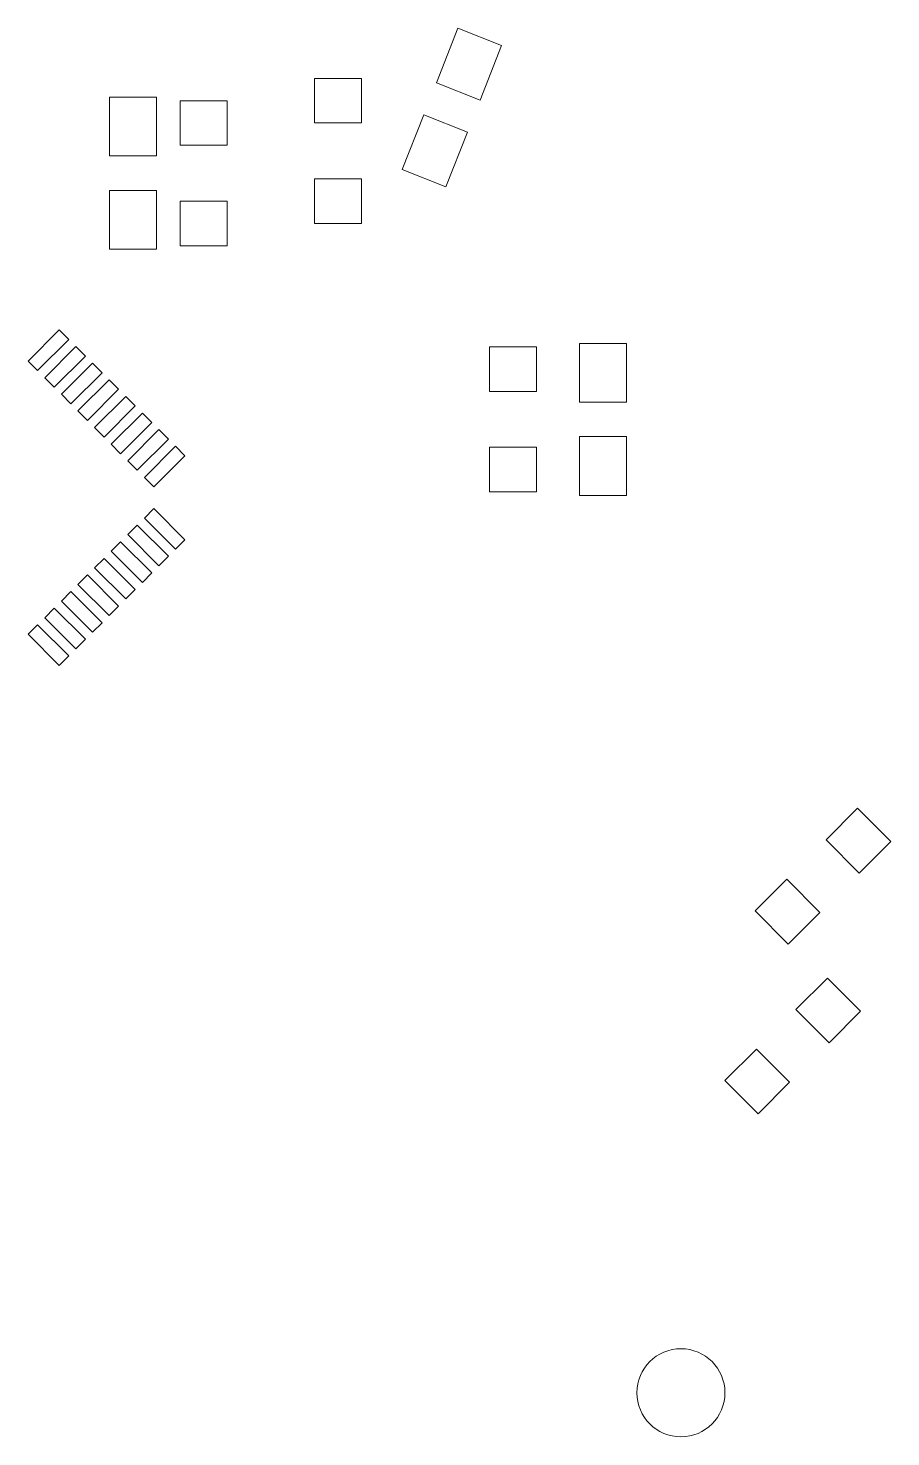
# Model space of a CAD drawing. Header units: inches. Extents: x -1.32 to 0.95, y -1.43 to 3.33.
# Drawn here: x -0.365 to 0.792, y -1.426 to 0.462 of the extents above; entities that cross this region are included whole.
import ezdxf

# ---------------------------------------------------------------- set-up
doc = ezdxf.new("R2010")
doc.units = ezdxf.units.IN
doc.header["$MEASUREMENT"] = 0
doc.layers.add('Layer 1', color=7, linetype='Continuous')

msp = doc.modelspace()

# ---------------------------------------------------------------- linework, layer by layer
at = {"layer": 'Layer 1', "color": 156, "lineweight": 9}
for points, knots in [([(0.2704, 0.4394), (0.2704, 0.4394), (0.2415, 0.3661), (0.2415, 0.3661), (0.2415, 0.3661), (0.2415, 0.3661), (0.2415, 0.3661), (0.2415, 0.3661), (0.2415, 0.3661), (0.2415, 0.3661), (0.1829, 0.3892), (0.1829, 0.3892), (0.1829, 0.3892), (0.1829, 0.3892), (0.1829, 0.3892), (0.1829, 0.3892), (0.1829, 0.3892), (0.1829, 0.3892), (0.2118, 0.4625), (0.2118, 0.4625), (0.2118, 0.4625), (0.2118, 0.4625), (0.2118, 0.4625), (0.2118, 0.4625), (0.2118, 0.4625), (0.2118, 0.4625), (0.2704, 0.4394), (0.2704, 0.4394)], [0, 0, 0, 0, 0.125, 0.125, 0.125, 0.125, 0.25, 0.25, 0.25, 0.25, 0.375, 0.375, 0.375, 0.375, 0.5, 0.5, 0.5, 0.5, 0.625, 0.625, 0.625, 0.625, 0.75, 0.75, 0.75, 0.75, 1, 1, 1, 1]), ([(0.0193, 0.3354), (0.0193, 0.3354), (0.0193, 0.3952), (0.0193, 0.3952), (0.0193, 0.3952), (0.0193, 0.3952), (0.0193, 0.3952), (0.0193, 0.3952), (0.0193, 0.3952), (0.0193, 0.3952), (0.0823, 0.3952), (0.0823, 0.3952), (0.0823, 0.3952), (0.0823, 0.3952), (0.0823, 0.3952), (0.0823, 0.3952), (0.0823, 0.3952), (0.0823, 0.3952), (0.0823, 0.3354), (0.0823, 0.3354), (0.0823, 0.3354), (0.0823, 0.3354), (0.0823, 0.3354), (0.0823, 0.3354), (0.0823, 0.3354), (0.0823, 0.3354), (0.0193, 0.3354), (0.0193, 0.3354)], [0, 0, 0, 0, 0.125, 0.125, 0.125, 0.125, 0.25, 0.25, 0.25, 0.25, 0.375, 0.375, 0.375, 0.375, 0.5, 0.5, 0.5, 0.5, 0.625, 0.625, 0.625, 0.625, 0.75, 0.75, 0.75, 0.75, 1, 1, 1, 1]), ([(-0.1927, 0.3699), (-0.1927, 0.3699), (-0.1927, 0.2911), (-0.1927, 0.2911), (-0.1927, 0.2911), (-0.1927, 0.2911), (-0.1927, 0.2911), (-0.1927, 0.2911), (-0.1927, 0.2911), (-0.1927, 0.2911), (-0.2557, 0.2911), (-0.2557, 0.2911), (-0.2557, 0.2911), (-0.2557, 0.2911), (-0.2557, 0.2911), (-0.2557, 0.2911), (-0.2557, 0.2911), (-0.2557, 0.2911), (-0.2557, 0.3699), (-0.2557, 0.3699), (-0.2557, 0.3699), (-0.2557, 0.3699), (-0.2557, 0.3699), (-0.2557, 0.3699), (-0.2557, 0.3699), (-0.2557, 0.3699), (-0.1927, 0.3699), (-0.1927, 0.3699)], [0, 0, 0, 0, 0.125, 0.125, 0.125, 0.125, 0.25, 0.25, 0.25, 0.25, 0.375, 0.375, 0.375, 0.375, 0.5, 0.5, 0.5, 0.5, 0.625, 0.625, 0.625, 0.625, 0.75, 0.75, 0.75, 0.75, 1, 1, 1, 1]), ([(-0.1607, 0.3054), (-0.1607, 0.3054), (-0.1607, 0.3652), (-0.1607, 0.3652), (-0.1607, 0.3652), (-0.1607, 0.3652), (-0.1607, 0.3652), (-0.1607, 0.3652), (-0.1607, 0.3652), (-0.1607, 0.3652), (-0.0977, 0.3652), (-0.0977, 0.3652), (-0.0977, 0.3652), (-0.0977, 0.3652), (-0.0977, 0.3652), (-0.0977, 0.3652), (-0.0977, 0.3652), (-0.0977, 0.3652), (-0.0977, 0.3054), (-0.0977, 0.3054), (-0.0977, 0.3054), (-0.0977, 0.3054), (-0.0977, 0.3054), (-0.0977, 0.3054), (-0.0977, 0.3054), (-0.0977, 0.3054), (-0.1607, 0.3054), (-0.1607, 0.3054)], [0, 0, 0, 0, 0.125, 0.125, 0.125, 0.125, 0.25, 0.25, 0.25, 0.25, 0.375, 0.375, 0.375, 0.375, 0.5, 0.5, 0.5, 0.5, 0.625, 0.625, 0.625, 0.625, 0.75, 0.75, 0.75, 0.75, 1, 1, 1, 1]), ([(0.2246, 0.3231), (0.2246, 0.3231), (0.1957, 0.2498), (0.1957, 0.2498), (0.1957, 0.2498), (0.1957, 0.2498), (0.1957, 0.2498), (0.1957, 0.2498), (0.1957, 0.2498), (0.1957, 0.2498), (0.1371, 0.2729), (0.1371, 0.2729), (0.1371, 0.2729), (0.1371, 0.2729), (0.1371, 0.2729), (0.1371, 0.2729), (0.1371, 0.2729), (0.1371, 0.2729), (0.166, 0.3462), (0.166, 0.3462), (0.166, 0.3462), (0.166, 0.3462), (0.166, 0.3462), (0.166, 0.3462), (0.166, 0.3462), (0.166, 0.3462), (0.2246, 0.3231), (0.2246, 0.3231)], [0, 0, 0, 0, 0.125, 0.125, 0.125, 0.125, 0.25, 0.25, 0.25, 0.25, 0.375, 0.375, 0.375, 0.375, 0.5, 0.5, 0.5, 0.5, 0.625, 0.625, 0.625, 0.625, 0.75, 0.75, 0.75, 0.75, 1, 1, 1, 1]), ([(0.0193, 0.2007), (0.0193, 0.2007), (0.0193, 0.2606), (0.0193, 0.2606), (0.0193, 0.2606), (0.0193, 0.2606), (0.0193, 0.2606), (0.0193, 0.2606), (0.0193, 0.2606), (0.0193, 0.2606), (0.0823, 0.2606), (0.0823, 0.2606), (0.0823, 0.2606), (0.0823, 0.2606), (0.0823, 0.2606), (0.0823, 0.2606), (0.0823, 0.2606), (0.0823, 0.2606), (0.0823, 0.2007), (0.0823, 0.2007), (0.0823, 0.2007), (0.0823, 0.2007), (0.0823, 0.2007), (0.0823, 0.2007), (0.0823, 0.2007), (0.0823, 0.2007), (0.0193, 0.2007), (0.0193, 0.2007)], [0, 0, 0, 0, 0.125, 0.125, 0.125, 0.125, 0.25, 0.25, 0.25, 0.25, 0.375, 0.375, 0.375, 0.375, 0.5, 0.5, 0.5, 0.5, 0.625, 0.625, 0.625, 0.625, 0.75, 0.75, 0.75, 0.75, 1, 1, 1, 1]), ([(-0.1927, 0.2449), (-0.1927, 0.2449), (-0.1927, 0.1661), (-0.1927, 0.1661), (-0.1927, 0.1661), (-0.1927, 0.1661), (-0.1927, 0.1661), (-0.1927, 0.1661), (-0.1927, 0.1661), (-0.1927, 0.1661), (-0.2557, 0.1661), (-0.2557, 0.1661), (-0.2557, 0.1661), (-0.2557, 0.1661), (-0.2557, 0.1661), (-0.2557, 0.1661), (-0.2557, 0.1661), (-0.2557, 0.1661), (-0.2557, 0.2449), (-0.2557, 0.2449), (-0.2557, 0.2449), (-0.2557, 0.2449), (-0.2557, 0.2449), (-0.2557, 0.2449), (-0.2557, 0.2449), (-0.2557, 0.2449), (-0.1927, 0.2449), (-0.1927, 0.2449)], [0, 0, 0, 0, 0.125, 0.125, 0.125, 0.125, 0.25, 0.25, 0.25, 0.25, 0.375, 0.375, 0.375, 0.375, 0.5, 0.5, 0.5, 0.5, 0.625, 0.625, 0.625, 0.625, 0.75, 0.75, 0.75, 0.75, 1, 1, 1, 1]), ([(-0.1607, 0.1707), (-0.1607, 0.1707), (-0.1607, 0.2306), (-0.1607, 0.2306), (-0.1607, 0.2306), (-0.1607, 0.2306), (-0.1607, 0.2306), (-0.1607, 0.2306), (-0.1607, 0.2306), (-0.1607, 0.2306), (-0.0977, 0.2306), (-0.0977, 0.2306), (-0.0977, 0.2306), (-0.0977, 0.2306), (-0.0977, 0.2306), (-0.0977, 0.2306), (-0.0977, 0.2306), (-0.0977, 0.2306), (-0.0977, 0.1707), (-0.0977, 0.1707), (-0.0977, 0.1707), (-0.0977, 0.1707), (-0.0977, 0.1707), (-0.0977, 0.1707), (-0.0977, 0.1707), (-0.0977, 0.1707), (-0.1607, 0.1707), (-0.1607, 0.1707)], [0, 0, 0, 0, 0.125, 0.125, 0.125, 0.125, 0.25, 0.25, 0.25, 0.25, 0.375, 0.375, 0.375, 0.375, 0.5, 0.5, 0.5, 0.5, 0.625, 0.625, 0.625, 0.625, 0.75, 0.75, 0.75, 0.75, 1, 1, 1, 1]), ([(-0.3519, 0.0034), (-0.3519, 0.0034), (-0.3646, 0.0161), (-0.3646, 0.0161), (-0.3646, 0.0161), (-0.3646, 0.0161), (-0.3646, 0.0161), (-0.3646, 0.0161), (-0.3646, 0.0161), (-0.3646, 0.0161), (-0.3229, 0.0579), (-0.3229, 0.0579), (-0.3229, 0.0579), (-0.3229, 0.0579), (-0.3229, 0.0579), (-0.3229, 0.0579), (-0.3229, 0.0579), (-0.3229, 0.0579), (-0.3102, 0.0452), (-0.3102, 0.0452), (-0.3102, 0.0452), (-0.3102, 0.0452), (-0.3102, 0.0452), (-0.3102, 0.0452), (-0.3102, 0.0452), (-0.3102, 0.0452), (-0.3519, 0.0034), (-0.3519, 0.0034)], [0, 0, 0, 0, 0.125, 0.125, 0.125, 0.125, 0.25, 0.25, 0.25, 0.25, 0.375, 0.375, 0.375, 0.375, 0.5, 0.5, 0.5, 0.5, 0.625, 0.625, 0.625, 0.625, 0.75, 0.75, 0.75, 0.75, 1, 1, 1, 1]), ([(0.438, 0.0399), (0.438, 0.0399), (0.438, -0.0389), (0.438, -0.0389), (0.438, -0.0389), (0.438, -0.0389), (0.438, -0.0389), (0.438, -0.0389), (0.438, -0.0389), (0.438, -0.0389), (0.375, -0.0389), (0.375, -0.0389), (0.375, -0.0389), (0.375, -0.0389), (0.375, -0.0389), (0.375, -0.0389), (0.375, -0.0389), (0.375, -0.0389), (0.375, 0.0399), (0.375, 0.0399), (0.375, 0.0399), (0.375, 0.0399), (0.375, 0.0399), (0.375, 0.0399), (0.375, 0.0399), (0.375, 0.0399), (0.438, 0.0399), (0.438, 0.0399)], [0, 0, 0, 0, 0.125, 0.125, 0.125, 0.125, 0.25, 0.25, 0.25, 0.25, 0.375, 0.375, 0.375, 0.375, 0.5, 0.5, 0.5, 0.5, 0.625, 0.625, 0.625, 0.625, 0.75, 0.75, 0.75, 0.75, 1, 1, 1, 1]), ([(-0.3296, -0.0189), (-0.3296, -0.0189), (-0.3424, -0.0061), (-0.3424, -0.0061), (-0.3424, -0.0061), (-0.3424, -0.0061), (-0.3424, -0.0061), (-0.3424, -0.0061), (-0.3424, -0.0061), (-0.3424, -0.0061), (-0.3006, 0.0356), (-0.3006, 0.0356), (-0.3006, 0.0356), (-0.3006, 0.0356), (-0.3006, 0.0356), (-0.3006, 0.0356), (-0.3006, 0.0356), (-0.3006, 0.0356), (-0.2879, 0.0229), (-0.2879, 0.0229), (-0.2879, 0.0229), (-0.2879, 0.0229), (-0.2879, 0.0229), (-0.2879, 0.0229), (-0.2879, 0.0229), (-0.2879, 0.0229), (-0.3296, -0.0189), (-0.3296, -0.0189)], [0, 0, 0, 0, 0.125, 0.125, 0.125, 0.125, 0.25, 0.25, 0.25, 0.25, 0.375, 0.375, 0.375, 0.375, 0.5, 0.5, 0.5, 0.5, 0.625, 0.625, 0.625, 0.625, 0.75, 0.75, 0.75, 0.75, 1, 1, 1, 1]), ([(0.2543, -0.0246), (0.2543, -0.0246), (0.2543, 0.0352), (0.2543, 0.0352), (0.2543, 0.0352), (0.2543, 0.0352), (0.2543, 0.0352), (0.2543, 0.0352), (0.2543, 0.0352), (0.2543, 0.0352), (0.3173, 0.0352), (0.3173, 0.0352), (0.3173, 0.0352), (0.3173, 0.0352), (0.3173, 0.0352), (0.3173, 0.0352), (0.3173, 0.0352), (0.3173, 0.0352), (0.3173, -0.0246), (0.3173, -0.0246), (0.3173, -0.0246), (0.3173, -0.0246), (0.3173, -0.0246), (0.3173, -0.0246), (0.3173, -0.0246), (0.3173, -0.0246), (0.2543, -0.0246), (0.2543, -0.0246)], [0, 0, 0, 0, 0.125, 0.125, 0.125, 0.125, 0.25, 0.25, 0.25, 0.25, 0.375, 0.375, 0.375, 0.375, 0.5, 0.5, 0.5, 0.5, 0.625, 0.625, 0.625, 0.625, 0.75, 0.75, 0.75, 0.75, 1, 1, 1, 1]), ([(-0.3074, -0.0411), (-0.3074, -0.0411), (-0.3201, -0.0284), (-0.3201, -0.0284), (-0.3201, -0.0284), (-0.3201, -0.0284), (-0.3201, -0.0284), (-0.3201, -0.0284), (-0.3201, -0.0284), (-0.3201, -0.0284), (-0.2783, 0.0133), (-0.2783, 0.0133), (-0.2783, 0.0133), (-0.2783, 0.0133), (-0.2783, 0.0133), (-0.2783, 0.0133), (-0.2783, 0.0133), (-0.2783, 0.0133), (-0.2656, 0.0006), (-0.2656, 0.0006), (-0.2656, 0.0006), (-0.2656, 0.0006), (-0.2656, 0.0006), (-0.2656, 0.0006), (-0.2656, 0.0006), (-0.2656, 0.0006), (-0.3074, -0.0411), (-0.3074, -0.0411)], [0, 0, 0, 0, 0.125, 0.125, 0.125, 0.125, 0.25, 0.25, 0.25, 0.25, 0.375, 0.375, 0.375, 0.375, 0.5, 0.5, 0.5, 0.5, 0.625, 0.625, 0.625, 0.625, 0.75, 0.75, 0.75, 0.75, 1, 1, 1, 1]), ([(-0.2851, -0.0634), (-0.2851, -0.0634), (-0.2978, -0.0507), (-0.2978, -0.0507), (-0.2978, -0.0507), (-0.2978, -0.0507), (-0.2978, -0.0507), (-0.2978, -0.0507), (-0.2978, -0.0507), (-0.2978, -0.0507), (-0.2561, -0.0089), (-0.2561, -0.0089), (-0.2561, -0.0089), (-0.2561, -0.0089), (-0.2561, -0.0089), (-0.2561, -0.0089), (-0.2561, -0.0089), (-0.2561, -0.0089), (-0.2433, -0.0217), (-0.2433, -0.0217), (-0.2433, -0.0217), (-0.2433, -0.0217), (-0.2433, -0.0217), (-0.2433, -0.0217), (-0.2433, -0.0217), (-0.2433, -0.0217), (-0.2851, -0.0634), (-0.2851, -0.0634)], [0, 0, 0, 0, 0.125, 0.125, 0.125, 0.125, 0.25, 0.25, 0.25, 0.25, 0.375, 0.375, 0.375, 0.375, 0.5, 0.5, 0.5, 0.5, 0.625, 0.625, 0.625, 0.625, 0.75, 0.75, 0.75, 0.75, 1, 1, 1, 1]), ([(-0.2628, -0.0857), (-0.2628, -0.0857), (-0.2756, -0.073), (-0.2756, -0.073), (-0.2756, -0.073), (-0.2756, -0.073), (-0.2756, -0.073), (-0.2756, -0.073), (-0.2756, -0.073), (-0.2756, -0.073), (-0.2338, -0.0312), (-0.2338, -0.0312), (-0.2338, -0.0312), (-0.2338, -0.0312), (-0.2338, -0.0312), (-0.2338, -0.0312), (-0.2338, -0.0312), (-0.2338, -0.0312), (-0.2211, -0.0439), (-0.2211, -0.0439), (-0.2211, -0.0439), (-0.2211, -0.0439), (-0.2211, -0.0439), (-0.2211, -0.0439), (-0.2211, -0.0439), (-0.2211, -0.0439), (-0.2628, -0.0857), (-0.2628, -0.0857)], [0, 0, 0, 0, 0.125, 0.125, 0.125, 0.125, 0.25, 0.25, 0.25, 0.25, 0.375, 0.375, 0.375, 0.375, 0.5, 0.5, 0.5, 0.5, 0.625, 0.625, 0.625, 0.625, 0.75, 0.75, 0.75, 0.75, 1, 1, 1, 1]), ([(-0.2406, -0.108), (-0.2406, -0.108), (-0.2533, -0.0952), (-0.2533, -0.0952), (-0.2533, -0.0952), (-0.2533, -0.0952), (-0.2533, -0.0952), (-0.2533, -0.0952), (-0.2533, -0.0952), (-0.2533, -0.0952), (-0.2115, -0.0535), (-0.2115, -0.0535), (-0.2115, -0.0535), (-0.2115, -0.0535), (-0.2115, -0.0535), (-0.2115, -0.0535), (-0.2115, -0.0535), (-0.2115, -0.0535), (-0.1988, -0.0662), (-0.1988, -0.0662), (-0.1988, -0.0662), (-0.1988, -0.0662), (-0.1988, -0.0662), (-0.1988, -0.0662), (-0.1988, -0.0662), (-0.1988, -0.0662), (-0.2406, -0.108), (-0.2406, -0.108)], [0, 0, 0, 0, 0.125, 0.125, 0.125, 0.125, 0.25, 0.25, 0.25, 0.25, 0.375, 0.375, 0.375, 0.375, 0.5, 0.5, 0.5, 0.5, 0.625, 0.625, 0.625, 0.625, 0.75, 0.75, 0.75, 0.75, 1, 1, 1, 1]), ([(-0.2183, -0.1302), (-0.2183, -0.1302), (-0.231, -0.1175), (-0.231, -0.1175), (-0.231, -0.1175), (-0.231, -0.1175), (-0.231, -0.1175), (-0.231, -0.1175), (-0.231, -0.1175), (-0.231, -0.1175), (-0.1893, -0.0757), (-0.1893, -0.0757), (-0.1893, -0.0757), (-0.1893, -0.0757), (-0.1893, -0.0757), (-0.1893, -0.0757), (-0.1893, -0.0757), (-0.1893, -0.0757), (-0.1765, -0.0885), (-0.1765, -0.0885), (-0.1765, -0.0885), (-0.1765, -0.0885), (-0.1765, -0.0885), (-0.1765, -0.0885), (-0.1765, -0.0885), (-0.1765, -0.0885), (-0.2183, -0.1302), (-0.2183, -0.1302)], [0, 0, 0, 0, 0.125, 0.125, 0.125, 0.125, 0.25, 0.25, 0.25, 0.25, 0.375, 0.375, 0.375, 0.375, 0.5, 0.5, 0.5, 0.5, 0.625, 0.625, 0.625, 0.625, 0.75, 0.75, 0.75, 0.75, 1, 1, 1, 1]), ([(0.438, -0.0851), (0.438, -0.0851), (0.438, -0.1639), (0.438, -0.1639), (0.438, -0.1639), (0.438, -0.1639), (0.438, -0.1639), (0.438, -0.1639), (0.438, -0.1639), (0.438, -0.1639), (0.375, -0.1639), (0.375, -0.1639), (0.375, -0.1639), (0.375, -0.1639), (0.375, -0.1639), (0.375, -0.1639), (0.375, -0.1639), (0.375, -0.1639), (0.375, -0.0851), (0.375, -0.0851), (0.375, -0.0851), (0.375, -0.0851), (0.375, -0.0851), (0.375, -0.0851), (0.375, -0.0851), (0.375, -0.0851), (0.438, -0.0851), (0.438, -0.0851)], [0, 0, 0, 0, 0.125, 0.125, 0.125, 0.125, 0.25, 0.25, 0.25, 0.25, 0.375, 0.375, 0.375, 0.375, 0.5, 0.5, 0.5, 0.5, 0.625, 0.625, 0.625, 0.625, 0.75, 0.75, 0.75, 0.75, 1, 1, 1, 1]), ([(-0.196, -0.1525), (-0.196, -0.1525), (-0.2087, -0.1398), (-0.2087, -0.1398), (-0.2087, -0.1398), (-0.2087, -0.1398), (-0.2087, -0.1398), (-0.2087, -0.1398), (-0.2087, -0.1398), (-0.2087, -0.1398), (-0.167, -0.098), (-0.167, -0.098), (-0.167, -0.098), (-0.167, -0.098), (-0.167, -0.098), (-0.167, -0.098), (-0.167, -0.098), (-0.167, -0.098), (-0.1543, -0.1107), (-0.1543, -0.1107), (-0.1543, -0.1107), (-0.1543, -0.1107), (-0.1543, -0.1107), (-0.1543, -0.1107), (-0.1543, -0.1107), (-0.1543, -0.1107), (-0.196, -0.1525), (-0.196, -0.1525)], [0, 0, 0, 0, 0.125, 0.125, 0.125, 0.125, 0.25, 0.25, 0.25, 0.25, 0.375, 0.375, 0.375, 0.375, 0.5, 0.5, 0.5, 0.5, 0.625, 0.625, 0.625, 0.625, 0.75, 0.75, 0.75, 0.75, 1, 1, 1, 1]), ([(0.2543, -0.1593), (0.2543, -0.1593), (0.2543, -0.0994), (0.2543, -0.0994), (0.2543, -0.0994), (0.2543, -0.0994), (0.2543, -0.0994), (0.2543, -0.0994), (0.2543, -0.0994), (0.2543, -0.0994), (0.3173, -0.0994), (0.3173, -0.0994), (0.3173, -0.0994), (0.3173, -0.0994), (0.3173, -0.0994), (0.3173, -0.0994), (0.3173, -0.0994), (0.3173, -0.0994), (0.3173, -0.1593), (0.3173, -0.1593), (0.3173, -0.1593), (0.3173, -0.1593), (0.3173, -0.1593), (0.3173, -0.1593), (0.3173, -0.1593), (0.3173, -0.1593), (0.2543, -0.1593), (0.2543, -0.1593)], [0, 0, 0, 0, 0.125, 0.125, 0.125, 0.125, 0.25, 0.25, 0.25, 0.25, 0.375, 0.375, 0.375, 0.375, 0.5, 0.5, 0.5, 0.5, 0.625, 0.625, 0.625, 0.625, 0.75, 0.75, 0.75, 0.75, 1, 1, 1, 1]), ([(-0.167, -0.236), (-0.167, -0.236), (-0.2087, -0.1943), (-0.2087, -0.1943), (-0.2087, -0.1943), (-0.2087, -0.1943), (-0.2087, -0.1943), (-0.2087, -0.1943), (-0.2087, -0.1943), (-0.2087, -0.1943), (-0.196, -0.1815), (-0.196, -0.1815), (-0.196, -0.1815), (-0.196, -0.1815), (-0.196, -0.1815), (-0.196, -0.1815), (-0.196, -0.1815), (-0.196, -0.1815), (-0.1543, -0.2233), (-0.1543, -0.2233), (-0.1543, -0.2233), (-0.1543, -0.2233), (-0.1543, -0.2233), (-0.1543, -0.2233), (-0.1543, -0.2233), (-0.1543, -0.2233), (-0.167, -0.236), (-0.167, -0.236)], [0, 0, 0, 0, 0.125, 0.125, 0.125, 0.125, 0.25, 0.25, 0.25, 0.25, 0.375, 0.375, 0.375, 0.375, 0.5, 0.5, 0.5, 0.5, 0.625, 0.625, 0.625, 0.625, 0.75, 0.75, 0.75, 0.75, 1, 1, 1, 1]), ([(-0.1893, -0.2583), (-0.1893, -0.2583), (-0.231, -0.2165), (-0.231, -0.2165), (-0.231, -0.2165), (-0.231, -0.2165), (-0.231, -0.2165), (-0.231, -0.2165), (-0.231, -0.2165), (-0.231, -0.2165), (-0.2183, -0.2038), (-0.2183, -0.2038), (-0.2183, -0.2038), (-0.2183, -0.2038), (-0.2183, -0.2038), (-0.2183, -0.2038), (-0.2183, -0.2038), (-0.2183, -0.2038), (-0.1765, -0.2456), (-0.1765, -0.2456), (-0.1765, -0.2456), (-0.1765, -0.2456), (-0.1765, -0.2456), (-0.1765, -0.2456), (-0.1765, -0.2456), (-0.1765, -0.2456), (-0.1893, -0.2583), (-0.1893, -0.2583)], [0, 0, 0, 0, 0.125, 0.125, 0.125, 0.125, 0.25, 0.25, 0.25, 0.25, 0.375, 0.375, 0.375, 0.375, 0.5, 0.5, 0.5, 0.5, 0.625, 0.625, 0.625, 0.625, 0.75, 0.75, 0.75, 0.75, 1, 1, 1, 1]), ([(-0.2115, -0.2806), (-0.2115, -0.2806), (-0.2533, -0.2388), (-0.2533, -0.2388), (-0.2533, -0.2388), (-0.2533, -0.2388), (-0.2533, -0.2388), (-0.2533, -0.2388), (-0.2533, -0.2388), (-0.2533, -0.2388), (-0.2406, -0.2261), (-0.2406, -0.2261), (-0.2406, -0.2261), (-0.2406, -0.2261), (-0.2406, -0.2261), (-0.2406, -0.2261), (-0.2406, -0.2261), (-0.2406, -0.2261), (-0.1988, -0.2678), (-0.1988, -0.2678), (-0.1988, -0.2678), (-0.1988, -0.2678), (-0.1988, -0.2678), (-0.1988, -0.2678), (-0.1988, -0.2678), (-0.1988, -0.2678), (-0.2115, -0.2806), (-0.2115, -0.2806)], [0, 0, 0, 0, 0.125, 0.125, 0.125, 0.125, 0.25, 0.25, 0.25, 0.25, 0.375, 0.375, 0.375, 0.375, 0.5, 0.5, 0.5, 0.5, 0.625, 0.625, 0.625, 0.625, 0.75, 0.75, 0.75, 0.75, 1, 1, 1, 1]), ([(-0.2338, -0.3028), (-0.2338, -0.3028), (-0.2756, -0.2611), (-0.2756, -0.2611), (-0.2756, -0.2611), (-0.2756, -0.2611), (-0.2756, -0.2611), (-0.2756, -0.2611), (-0.2756, -0.2611), (-0.2756, -0.2611), (-0.2628, -0.2484), (-0.2628, -0.2484), (-0.2628, -0.2484), (-0.2628, -0.2484), (-0.2628, -0.2484), (-0.2628, -0.2484), (-0.2628, -0.2484), (-0.2628, -0.2484), (-0.2211, -0.2901), (-0.2211, -0.2901), (-0.2211, -0.2901), (-0.2211, -0.2901), (-0.2211, -0.2901), (-0.2211, -0.2901), (-0.2211, -0.2901), (-0.2211, -0.2901), (-0.2338, -0.3028), (-0.2338, -0.3028)], [0, 0, 0, 0, 0.125, 0.125, 0.125, 0.125, 0.25, 0.25, 0.25, 0.25, 0.375, 0.375, 0.375, 0.375, 0.5, 0.5, 0.5, 0.5, 0.625, 0.625, 0.625, 0.625, 0.75, 0.75, 0.75, 0.75, 1, 1, 1, 1]), ([(-0.2561, -0.3251), (-0.2561, -0.3251), (-0.2978, -0.2833), (-0.2978, -0.2833), (-0.2978, -0.2833), (-0.2978, -0.2833), (-0.2978, -0.2833), (-0.2978, -0.2833), (-0.2978, -0.2833), (-0.2978, -0.2833), (-0.2851, -0.2706), (-0.2851, -0.2706), (-0.2851, -0.2706), (-0.2851, -0.2706), (-0.2851, -0.2706), (-0.2851, -0.2706), (-0.2851, -0.2706), (-0.2851, -0.2706), (-0.2433, -0.3124), (-0.2433, -0.3124), (-0.2433, -0.3124), (-0.2433, -0.3124), (-0.2433, -0.3124), (-0.2433, -0.3124), (-0.2433, -0.3124), (-0.2433, -0.3124), (-0.2561, -0.3251), (-0.2561, -0.3251)], [0, 0, 0, 0, 0.125, 0.125, 0.125, 0.125, 0.25, 0.25, 0.25, 0.25, 0.375, 0.375, 0.375, 0.375, 0.5, 0.5, 0.5, 0.5, 0.625, 0.625, 0.625, 0.625, 0.75, 0.75, 0.75, 0.75, 1, 1, 1, 1]), ([(-0.2783, -0.3474), (-0.2783, -0.3474), (-0.3201, -0.3056), (-0.3201, -0.3056), (-0.3201, -0.3056), (-0.3201, -0.3056), (-0.3201, -0.3056), (-0.3201, -0.3056), (-0.3201, -0.3056), (-0.3201, -0.3056), (-0.3074, -0.2929), (-0.3074, -0.2929), (-0.3074, -0.2929), (-0.3074, -0.2929), (-0.3074, -0.2929), (-0.3074, -0.2929), (-0.3074, -0.2929), (-0.3074, -0.2929), (-0.2656, -0.3346), (-0.2656, -0.3346), (-0.2656, -0.3346), (-0.2656, -0.3346), (-0.2656, -0.3346), (-0.2656, -0.3346), (-0.2656, -0.3346), (-0.2656, -0.3346), (-0.2783, -0.3474), (-0.2783, -0.3474)], [0, 0, 0, 0, 0.125, 0.125, 0.125, 0.125, 0.25, 0.25, 0.25, 0.25, 0.375, 0.375, 0.375, 0.375, 0.5, 0.5, 0.5, 0.5, 0.625, 0.625, 0.625, 0.625, 0.75, 0.75, 0.75, 0.75, 1, 1, 1, 1]), ([(-0.3006, -0.3696), (-0.3006, -0.3696), (-0.3424, -0.3279), (-0.3424, -0.3279), (-0.3424, -0.3279), (-0.3424, -0.3279), (-0.3424, -0.3279), (-0.3424, -0.3279), (-0.3424, -0.3279), (-0.3424, -0.3279), (-0.3296, -0.3152), (-0.3296, -0.3152), (-0.3296, -0.3152), (-0.3296, -0.3152), (-0.3296, -0.3152), (-0.3296, -0.3152), (-0.3296, -0.3152), (-0.3296, -0.3152), (-0.2879, -0.3569), (-0.2879, -0.3569), (-0.2879, -0.3569), (-0.2879, -0.3569), (-0.2879, -0.3569), (-0.2879, -0.3569), (-0.2879, -0.3569), (-0.2879, -0.3569), (-0.3006, -0.3696), (-0.3006, -0.3696)], [0, 0, 0, 0, 0.125, 0.125, 0.125, 0.125, 0.25, 0.25, 0.25, 0.25, 0.375, 0.375, 0.375, 0.375, 0.5, 0.5, 0.5, 0.5, 0.625, 0.625, 0.625, 0.625, 0.75, 0.75, 0.75, 0.75, 1, 1, 1, 1]), ([(-0.3229, -0.3919), (-0.3229, -0.3919), (-0.3646, -0.3502), (-0.3646, -0.3502), (-0.3646, -0.3502), (-0.3646, -0.3502), (-0.3646, -0.3502), (-0.3646, -0.3502), (-0.3646, -0.3502), (-0.3646, -0.3502), (-0.3519, -0.3374), (-0.3519, -0.3374), (-0.3519, -0.3374), (-0.3519, -0.3374), (-0.3519, -0.3374), (-0.3519, -0.3374), (-0.3519, -0.3374), (-0.3519, -0.3374), (-0.3102, -0.3792), (-0.3102, -0.3792), (-0.3102, -0.3792), (-0.3102, -0.3792), (-0.3102, -0.3792), (-0.3102, -0.3792), (-0.3102, -0.3792), (-0.3102, -0.3792), (-0.3229, -0.3919), (-0.3229, -0.3919)], [0, 0, 0, 0, 0.125, 0.125, 0.125, 0.125, 0.25, 0.25, 0.25, 0.25, 0.375, 0.375, 0.375, 0.375, 0.5, 0.5, 0.5, 0.5, 0.625, 0.625, 0.625, 0.625, 0.75, 0.75, 0.75, 0.75, 1, 1, 1, 1]), ([(0.7924, -0.6279), (0.7924, -0.6279), (0.7501, -0.6702), (0.7501, -0.6702), (0.7501, -0.6702), (0.7501, -0.6702), (0.7501, -0.6702), (0.7501, -0.6702), (0.7501, -0.6702), (0.7501, -0.6702), (0.7056, -0.6257), (0.7056, -0.6257), (0.7056, -0.6257), (0.7056, -0.6257), (0.7056, -0.6257), (0.7056, -0.6257), (0.7056, -0.6257), (0.7056, -0.6257), (0.7479, -0.5834), (0.7479, -0.5834), (0.7479, -0.5834), (0.7479, -0.5834), (0.7479, -0.5834), (0.7479, -0.5834), (0.7479, -0.5834), (0.7479, -0.5834), (0.7924, -0.6279), (0.7924, -0.6279)], [0, 0, 0, 0, 0.125, 0.125, 0.125, 0.125, 0.25, 0.25, 0.25, 0.25, 0.375, 0.375, 0.375, 0.375, 0.5, 0.5, 0.5, 0.5, 0.625, 0.625, 0.625, 0.625, 0.75, 0.75, 0.75, 0.75, 1, 1, 1, 1]), ([(0.6972, -0.7231), (0.6972, -0.7231), (0.6549, -0.7654), (0.6549, -0.7654), (0.6549, -0.7654), (0.6549, -0.7654), (0.6549, -0.7654), (0.6549, -0.7654), (0.6549, -0.7654), (0.6549, -0.7654), (0.6103, -0.7209), (0.6103, -0.7209), (0.6103, -0.7209), (0.6103, -0.7209), (0.6103, -0.7209), (0.6103, -0.7209), (0.6103, -0.7209), (0.6103, -0.7209), (0.6527, -0.6786), (0.6527, -0.6786), (0.6527, -0.6786), (0.6527, -0.6786), (0.6527, -0.6786), (0.6527, -0.6786), (0.6527, -0.6786), (0.6527, -0.6786), (0.6972, -0.7231), (0.6972, -0.7231)], [0, 0, 0, 0, 0.125, 0.125, 0.125, 0.125, 0.25, 0.25, 0.25, 0.25, 0.375, 0.375, 0.375, 0.375, 0.5, 0.5, 0.5, 0.5, 0.625, 0.625, 0.625, 0.625, 0.75, 0.75, 0.75, 0.75, 1, 1, 1, 1]), ([(0.7519, -0.8555), (0.7519, -0.8555), (0.7096, -0.8978), (0.7096, -0.8978), (0.7096, -0.8978), (0.7096, -0.8978), (0.7096, -0.8978), (0.7096, -0.8978), (0.7096, -0.8978), (0.7096, -0.8978), (0.665, -0.8533), (0.665, -0.8533), (0.665, -0.8533), (0.665, -0.8533), (0.665, -0.8533), (0.665, -0.8533), (0.665, -0.8533), (0.665, -0.8533), (0.7073, -0.811), (0.7073, -0.811), (0.7073, -0.811), (0.7073, -0.811), (0.7073, -0.811), (0.7073, -0.811), (0.7073, -0.811), (0.7073, -0.811), (0.7519, -0.8555), (0.7519, -0.8555)], [0, 0, 0, 0, 0.125, 0.125, 0.125, 0.125, 0.25, 0.25, 0.25, 0.25, 0.375, 0.375, 0.375, 0.375, 0.5, 0.5, 0.5, 0.5, 0.625, 0.625, 0.625, 0.625, 0.75, 0.75, 0.75, 0.75, 1, 1, 1, 1]), ([(0.6567, -0.9507), (0.6567, -0.9507), (0.6144, -0.9931), (0.6144, -0.9931), (0.6144, -0.9931), (0.6144, -0.9931), (0.6144, -0.9931), (0.6144, -0.9931), (0.6144, -0.9931), (0.6144, -0.9931), (0.5698, -0.9485), (0.5698, -0.9485), (0.5698, -0.9485), (0.5698, -0.9485), (0.5698, -0.9485), (0.5698, -0.9485), (0.5698, -0.9485), (0.5698, -0.9485), (0.6121, -0.9062), (0.6121, -0.9062), (0.6121, -0.9062), (0.6121, -0.9062), (0.6121, -0.9062), (0.6121, -0.9062), (0.6121, -0.9062), (0.6121, -0.9062), (0.6567, -0.9507), (0.6567, -0.9507)], [0, 0, 0, 0, 0.125, 0.125, 0.125, 0.125, 0.25, 0.25, 0.25, 0.25, 0.375, 0.375, 0.375, 0.375, 0.5, 0.5, 0.5, 0.5, 0.625, 0.625, 0.625, 0.625, 0.75, 0.75, 0.75, 0.75, 1, 1, 1, 1]), ([(0.5699, -1.367), (0.5699, -1.3344), (0.5435, -1.308), (0.5108, -1.308), (0.5108, -1.308), (0.4782, -1.308), (0.4518, -1.3344), (0.4518, -1.367), (0.4518, -1.367), (0.4518, -1.3996), (0.4782, -1.4261), (0.5108, -1.4261), (0.5108, -1.4261), (0.5435, -1.4261), (0.5699, -1.3996), (0.5699, -1.367)], [0, 0, 0, 0, 0.2, 0.2, 0.2, 0.2, 0.4, 0.4, 0.4, 0.4, 0.6, 0.6, 0.6, 0.6, 1, 1, 1, 1])]:
    msp.add_open_spline(points, degree=3, knots=knots, dxfattribs=at)

doc.saveas('drawing.dxf')
